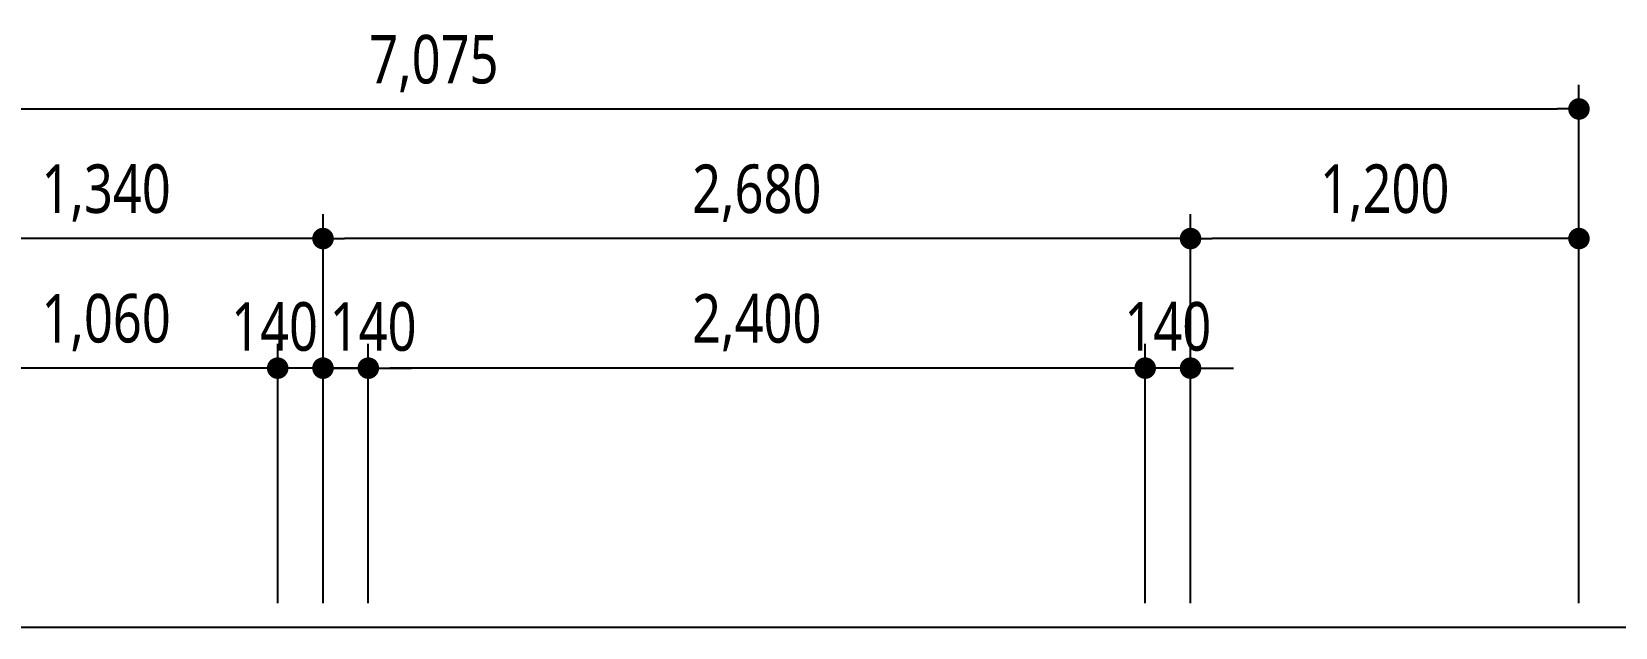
# Model space of a CAD drawing. Header units: millimetres. Extents: x -33000 to 294000, y 0 to 42408.
# Drawn here: x 138288 to 143181, y 25475 to 27313 of the extents above; entities that cross this region are included whole.
import ezdxf

# ---------------------------------------------------------------- set-up
doc = ezdxf.new("R2010")
doc.units = ezdxf.units.MM
doc.header["$LTSCALE"] = 50
doc.layers.add('arch', color=8, linetype='Continuous')
doc.styles.add('ANU-TEXT 0', font='malgun.ttf', dxfattribs={"width": 0.8})
doc.dimstyles.new('UDIM-외부', dxfattribs={"dimscale": 50, "dimtxt": 3, "dimasz": 1.33, "dimexe": 1.5, "dimexo": 1.5, "dimgap": 1, "dimtad": 1, "dimdec": 0, "dimzin": 0, "dimdsep": 46, "dimlunit": 6, "dimtxsty": 'ANU-TEXT 0', "dimblk": 'DOT', "dimcen": 0.09, "dimdle": 1.5, "dimclrd": 256, "dimclre": 256, "dimclrt": 3, "dimadec": 0, "dimazin": 0, "dimtfac": 1, "dimtdec": 0, "dimtix": 1, "dimtmove": 2, "dimatfit": 3, "dimfxl": 1.5, "dimtolj": 1, "dimtzin": 0, "dimlwd": -1, "dimarcsym": 0})

# ---------------------------------------------------------------- blocks, each defined once
blk = doc.blocks.new('_Dot')
at = {"color": 0, "linetype": 'ByBlock', "lineweight": -2}
blk.add_line((-0.5, 0), (-1, 0), dxfattribs=at)
at = {"color": 0, "linetype": 'ByBlock', "const_width": 0.5}
blk.add_lwpolyline([(-0.25, 0, 1), (0.25, 0, 1)], format="xyb", close=True, dxfattribs=at)
blk = doc.blocks.new('*D194')
at = {"lineweight": -2, "transparency": 16777216}
for p, q in [((141868.3, 25549.6), (141868.3, 26749.6)), ((143068.3, 25549.6), (143068.3, 26749.6))]:
    blk.add_line(p, q, dxfattribs=at)
at = {"transparency": 16777216}
blk.add_line((143001.8, 26674.6), (141934.8, 26674.6), dxfattribs=at)
at = {"layer": 'Defpoints', "color": 0, "transparency": 16777216}
for p in [(141868.3, 26674.6), (141868.3, 25474.6), (143068.3, 25474.6)]:
    blk.add_point(p, dxfattribs=at)
at = {"transparency": 16777216, "xscale": 66.5, "yscale": 66.5, "zscale": 66.5, "rotation": 180}
blk.add_blockref('_Dot', (141868.3, 26674.6), dxfattribs=at)
at = {"transparency": 16777216, "xscale": 66.5, "yscale": 66.5, "zscale": 66.5}
blk.add_blockref('_Dot', (143068.3, 26674.6), dxfattribs=at)
at = {"transparency": 16777216, "insert": (142468.3, 26815.1), "char_height": 150, "attachment_point": 5, "style": 'ANU-TEXT 0'}
blk.add_mtext('\\A1;1,200', dxfattribs=at)
blk = doc.blocks.new('*D195')
at = {"lineweight": -2, "transparency": 16777216}
for p, q in [((141728.3, 25549.6), (141728.3, 26349.6)), ((141868.3, 25549.6), (141868.3, 26349.6))]:
    blk.add_line(p, q, dxfattribs=at)
at = {"transparency": 16777216}
for p, q in [((141661.8, 26274.6), (141595.3, 26274.6)), ((141868.3, 26274.6), (141728.3, 26274.6)), ((141934.8, 26274.6), (142001.3, 26274.6))]:
    blk.add_line(p, q, dxfattribs=at)
at = {"layer": 'Defpoints', "color": 0, "transparency": 16777216}
for p in [(141728.3, 26274.6), (141728.3, 25474.6), (141868.3, 25474.6)]:
    blk.add_point(p, dxfattribs=at)
at = {"transparency": 16777216, "xscale": 66.5, "yscale": 66.5, "zscale": 66.5}
blk.add_blockref('_Dot', (141728.3, 26274.6), dxfattribs=at)
at = {"transparency": 16777216, "xscale": 66.5, "yscale": 66.5, "zscale": 66.5, "rotation": 180}
blk.add_blockref('_Dot', (141868.3, 26274.6), dxfattribs=at)
at = {"transparency": 16777216, "insert": (141798.3, 26402.5), "char_height": 150, "attachment_point": 5, "style": 'ANU-TEXT 0'}
blk.add_mtext('\\A1;140', dxfattribs=at)
blk = doc.blocks.new('*D196')
at = {"lineweight": -2, "transparency": 16777216}
for p, q in [((139328.3, 25549.6), (139328.3, 26349.6)), ((141728.3, 25549.6), (141728.3, 26349.6))]:
    blk.add_line(p, q, dxfattribs=at)
at = {"transparency": 16777216}
blk.add_line((141661.8, 26274.6), (139394.8, 26274.6), dxfattribs=at)
at = {"layer": 'Defpoints', "color": 0, "transparency": 16777216}
for p in [(139328.3, 26274.6), (139328.3, 25474.6), (141728.3, 25474.6)]:
    blk.add_point(p, dxfattribs=at)
at = {"transparency": 16777216, "xscale": 66.5, "yscale": 66.5, "zscale": 66.5, "rotation": 180}
blk.add_blockref('_Dot', (139328.3, 26274.6), dxfattribs=at)
at = {"transparency": 16777216, "xscale": 66.5, "yscale": 66.5, "zscale": 66.5}
blk.add_blockref('_Dot', (141728.3, 26274.6), dxfattribs=at)
at = {"transparency": 16777216, "insert": (140528.3, 26414.7), "char_height": 150, "attachment_point": 5, "style": 'ANU-TEXT 0'}
blk.add_mtext('\\A1;2,400', dxfattribs=at)
blk = doc.blocks.new('*D197')
at = {"lineweight": -2, "transparency": 16777216}
for p, q in [((139188.3, 25549.6), (139188.3, 26349.6)), ((139328.3, 25549.6), (139328.3, 26349.6))]:
    blk.add_line(p, q, dxfattribs=at)
at = {"transparency": 16777216}
for p, q in [((139121.8, 26274.6), (139055.3, 26274.6)), ((139328.3, 26274.6), (139188.3, 26274.6)), ((139394.8, 26274.6), (139461.3, 26274.6))]:
    blk.add_line(p, q, dxfattribs=at)
at = {"layer": 'Defpoints', "color": 0, "transparency": 16777216}
for p in [(139188.3, 26274.6), (139188.3, 25474.6), (139328.3, 25474.6)]:
    blk.add_point(p, dxfattribs=at)
at = {"transparency": 16777216, "xscale": 66.5, "yscale": 66.5, "zscale": 66.5}
blk.add_blockref('_Dot', (139188.3, 26274.6), dxfattribs=at)
at = {"transparency": 16777216, "xscale": 66.5, "yscale": 66.5, "zscale": 66.5, "rotation": 180}
blk.add_blockref('_Dot', (139328.3, 26274.6), dxfattribs=at)
at = {"transparency": 16777216, "insert": (139343.3, 26402.1), "char_height": 150, "attachment_point": 5, "style": 'ANU-TEXT 0'}
blk.add_mtext('\\A1;140', dxfattribs=at)
blk = doc.blocks.new('*D198')
at = {"lineweight": -2, "transparency": 16777216}
for p, q in [((139048.3, 25549.6), (139048.3, 26349.6)), ((139188.3, 25549.6), (139188.3, 26349.6))]:
    blk.add_line(p, q, dxfattribs=at)
at = {"transparency": 16777216}
for p, q in [((138981.8, 26274.6), (138915.3, 26274.6)), ((139188.3, 26274.6), (139048.3, 26274.6)), ((139254.8, 26274.6), (139321.3, 26274.6))]:
    blk.add_line(p, q, dxfattribs=at)
at = {"layer": 'Defpoints', "color": 0, "transparency": 16777216}
for p in [(139048.3, 26274.6), (139048.3, 25474.6), (139188.3, 25474.6)]:
    blk.add_point(p, dxfattribs=at)
at = {"transparency": 16777216, "xscale": 66.5, "yscale": 66.5, "zscale": 66.5}
blk.add_blockref('_Dot', (139048.3, 26274.6), dxfattribs=at)
at = {"transparency": 16777216, "xscale": 66.5, "yscale": 66.5, "zscale": 66.5, "rotation": 180}
blk.add_blockref('_Dot', (139188.3, 26274.6), dxfattribs=at)
at = {"transparency": 16777216, "insert": (139038.7, 26402.1), "char_height": 150, "attachment_point": 5, "style": 'ANU-TEXT 0'}
blk.add_mtext('\\A1;140', dxfattribs=at)
blk = doc.blocks.new('*D199')
at = {"lineweight": -2, "transparency": 16777216}
for p, q in [((137988.3, 25549.6), (137988.3, 26349.6)), ((139048.3, 25549.6), (139048.3, 26349.6))]:
    blk.add_line(p, q, dxfattribs=at)
at = {"transparency": 16777216}
blk.add_line((138981.8, 26274.6), (138054.8, 26274.6), dxfattribs=at)
at = {"layer": 'Defpoints', "color": 0, "transparency": 16777216}
for p in [(137988.3, 26274.6), (137988.3, 25474.6), (139048.3, 25474.6)]:
    blk.add_point(p, dxfattribs=at)
at = {"transparency": 16777216, "xscale": 66.5, "yscale": 66.5, "zscale": 66.5, "rotation": 180}
blk.add_blockref('_Dot', (137988.3, 26274.6), dxfattribs=at)
at = {"transparency": 16777216, "xscale": 66.5, "yscale": 66.5, "zscale": 66.5}
blk.add_blockref('_Dot', (139048.3, 26274.6), dxfattribs=at)
at = {"transparency": 16777216, "insert": (138518.3, 26415.1), "char_height": 150, "attachment_point": 5, "style": 'ANU-TEXT 0'}
blk.add_mtext('\\A1;1,060', dxfattribs=at)
blk = doc.blocks.new('*D190')
at = {"lineweight": -2, "transparency": 16777216}
for p, q in [((139188.3, 25549.6), (139188.3, 26749.6)), ((141868.3, 25549.6), (141868.3, 26749.6))]:
    blk.add_line(p, q, dxfattribs=at)
at = {"transparency": 16777216}
blk.add_line((141801.8, 26674.6), (139254.8, 26674.6), dxfattribs=at)
at = {"layer": 'Defpoints', "color": 0, "transparency": 16777216}
for p in [(139188.3, 26674.6), (139188.3, 25474.6), (141868.3, 25474.6)]:
    blk.add_point(p, dxfattribs=at)
at = {"transparency": 16777216, "xscale": 66.5, "yscale": 66.5, "zscale": 66.5, "rotation": 180}
blk.add_blockref('_Dot', (139188.3, 26674.6), dxfattribs=at)
at = {"transparency": 16777216, "xscale": 66.5, "yscale": 66.5, "zscale": 66.5}
blk.add_blockref('_Dot', (141868.3, 26674.6), dxfattribs=at)
at = {"transparency": 16777216, "insert": (140528.3, 26814.7), "char_height": 150, "attachment_point": 5, "style": 'ANU-TEXT 0'}
blk.add_mtext('\\A1;2,680', dxfattribs=at)
blk = doc.blocks.new('*D191')
at = {"lineweight": -2, "transparency": 16777216}
for p, q in [((137848.3, 25549.6), (137848.3, 26749.6)), ((139188.3, 25549.6), (139188.3, 26749.6))]:
    blk.add_line(p, q, dxfattribs=at)
at = {"transparency": 16777216}
blk.add_line((139121.8, 26674.6), (137914.8, 26674.6), dxfattribs=at)
at = {"layer": 'Defpoints', "color": 0, "transparency": 16777216}
for p in [(137848.3, 26674.6), (137848.3, 25474.6), (139188.3, 25474.6)]:
    blk.add_point(p, dxfattribs=at)
at = {"transparency": 16777216, "xscale": 66.5, "yscale": 66.5, "zscale": 66.5, "rotation": 180}
blk.add_blockref('_Dot', (137848.3, 26674.6), dxfattribs=at)
at = {"transparency": 16777216, "xscale": 66.5, "yscale": 66.5, "zscale": 66.5}
blk.add_blockref('_Dot', (139188.3, 26674.6), dxfattribs=at)
at = {"transparency": 16777216, "insert": (138518.3, 26815.1), "char_height": 150, "attachment_point": 5, "style": 'ANU-TEXT 0'}
blk.add_mtext('\\A1;1,340', dxfattribs=at)
blk = doc.blocks.new('*D193')
at = {"lineweight": -2, "transparency": 16777216}
for p, q in [((135993.3, 25549.6), (135993.3, 27149.6)), ((143068.3, 25549.6), (143068.3, 27149.6))]:
    blk.add_line(p, q, dxfattribs=at)
at = {"transparency": 16777216}
blk.add_line((136059.8, 27074.6), (143001.8, 27074.6), dxfattribs=at)
at = {"layer": 'Defpoints', "color": 0, "transparency": 16777216}
for p in [(143068.3, 27074.6), (135993.3, 25474.6), (143068.3, 25474.6)]:
    blk.add_point(p, dxfattribs=at)
at = {"transparency": 16777216, "xscale": 66.5, "yscale": 66.5, "zscale": 66.5, "rotation": 180}
blk.add_blockref('_Dot', (135993.3, 27074.6), dxfattribs=at)
at = {"transparency": 16777216, "xscale": 66.5, "yscale": 66.5, "zscale": 66.5}
blk.add_blockref('_Dot', (143068.3, 27074.6), dxfattribs=at)
at = {"transparency": 16777216, "insert": (139530.8, 27214.7), "char_height": 150, "attachment_point": 5, "style": 'ANU-TEXT 0'}
blk.add_mtext('\\A1;7,075', dxfattribs=at)

msp = doc.modelspace()

# ---------------------------------------------------------------- linework, layer by layer
at = {"layer": 'arch'}
msp.add_line((131606.2, 25474.6), (146198.3, 25474.6), dxfattribs=at)

# ---------------------------------------------------------------- dimensions: what is measured, and where the dimension line sits
for base, p1, p2, picture, middle in [((143068.3, 27074.6), (135993.3, 25474.6), (143068.3, 25474.6), '*D193', (139530.8, 27214.7)), ((137848.3, 26674.6), (139188.3, 25474.6), (137848.3, 25474.6), '*D191', (138518.3, 26815.1)), ((139188.3, 26674.6), (141868.3, 25474.6), (139188.3, 25474.6), '*D190', (140528.3, 26814.7)), ((141868.3, 26674.6), (143068.3, 25474.6), (141868.3, 25474.6), '*D194', (142468.3, 26815.1)), ((137988.3, 26274.6), (139048.3, 25474.6), (137988.3, 25474.6), '*D199', (138518.3, 26415.1)), ((139328.3, 26274.6), (141728.3, 25474.6), (139328.3, 25474.6), '*D196', (140528.3, 26414.7)), ((141728.3, 26274.6), (141868.3, 25474.6), (141728.3, 25474.6), '*D195', (141798.3, 26402.5))]:
    dim = msp.add_linear_dim(base=base, p1=p1, p2=p2, angle=180, dimstyle='UDIM-외부', override={"dimclrd": 256, "dimclre": 256, "dimclrt": 256})
    dim.commit()
    dim.dimension.update_dxf_attribs({"geometry": picture, "text_midpoint": middle})
for base, p1, p2, picture, middle in [((139048.3, 26274.6), (139188.3, 25474.6), (139048.3, 25474.6), '*D198', (139038.7, 26402.1)), ((139188.3, 26274.6), (139328.3, 25474.6), (139188.3, 25474.6), '*D197', (139343.3, 26402.1))]:
    dim = msp.add_linear_dim(base=base, p1=p1, p2=p2, angle=180, dimstyle='UDIM-외부', override={"dimclrd": 256, "dimclre": 256, "dimclrt": 256})
    dim.commit()
    dim.dimension.update_dxf_attribs({"geometry": picture, "text_midpoint": middle, "dimtype": 160})

doc.saveas('drawing.dxf')
